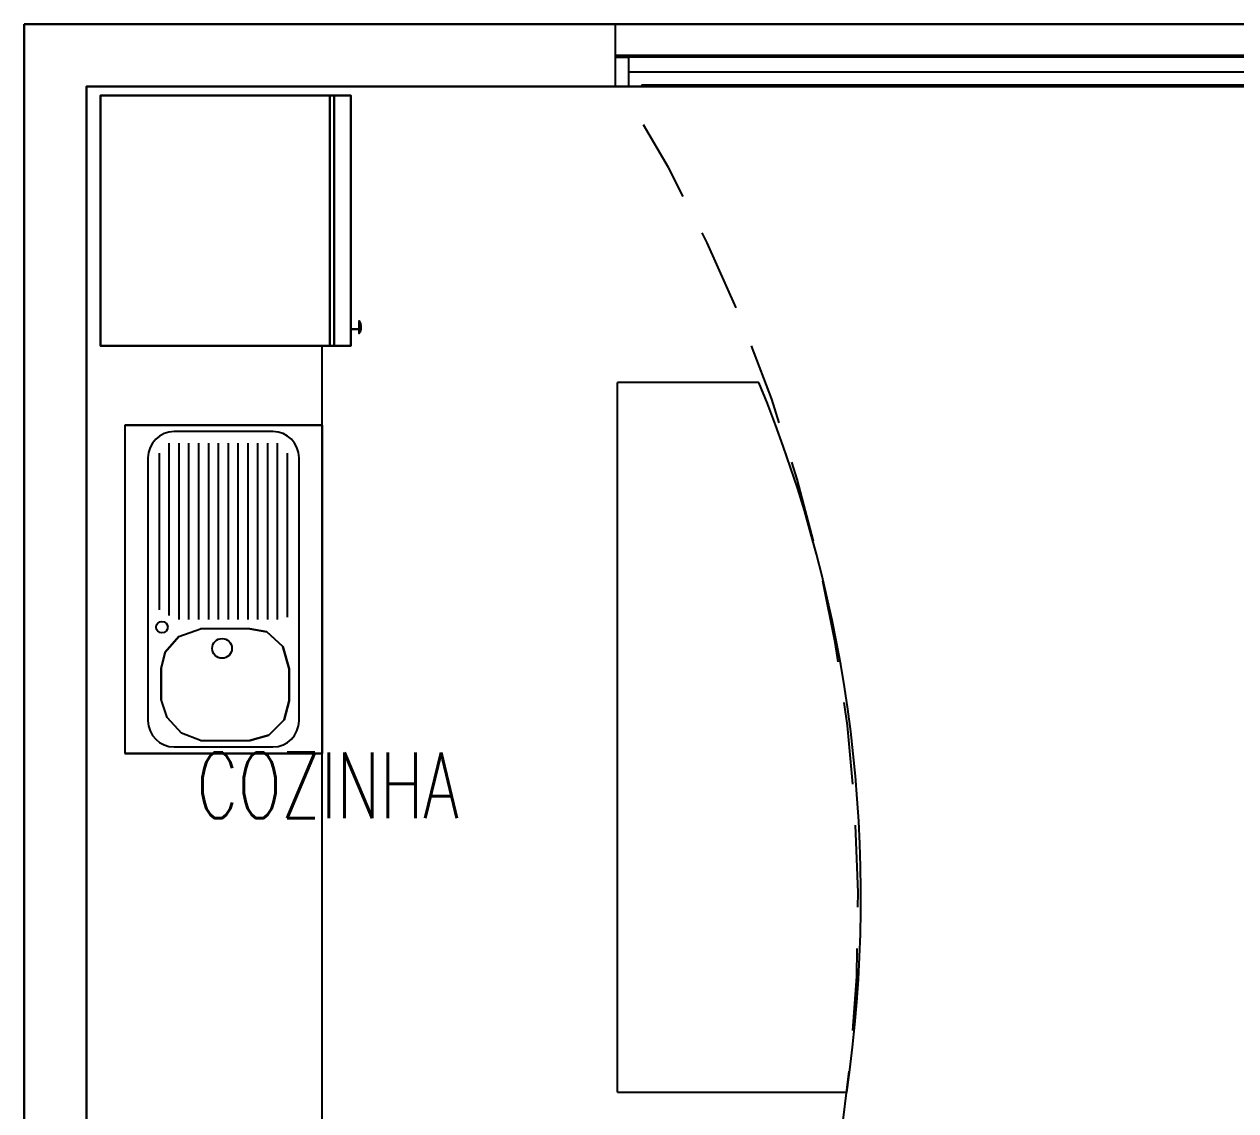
# Model space of a CAD drawing. Extents: x 1.9 to 17.8, y -1.2 to 9.2.
# Drawn here: x 10.438 to 14.126, y 5.883 to 9.19 of the extents above; entities that cross this region are included whole.
import ezdxf

# ---------------------------------------------------------------- set-up
doc = ezdxf.new("R2010")
doc.units = 0
doc.header["$MEASUREMENT"] = 0
doc.linetypes.add('HIDDEN', pattern=[0.375, 0.25, -0.125])
doc.layers.get('0').update_dxf_attribs({"linetype": 'CONTINUOUS'})
for name, color, linetype in [('10-CARP-DETA', 30, 'CONTINUOUS'), ('10-CARP-DETA-3D', 123, 'CONTINUOUS'), ('10-CARP-INSE-BLOQ', 1, 'CONTINUOUS'), ('10-CARP-MARC', 3, 'CONTINUOUS'), ('10-CARP-MARC-3D', 27, 'CONTINUOUS'), ('10-CARP-SLIA', 15, 'CONTINUOUS'), ('10-CARP-VENT', 4, 'CONTINUOUS'), ('10-CARP-VENT-3D', 15, 'CONTINUOUS'), ('10-CARP-VENT-ANRE', 4, 'CONTINUOUS'), ('10-M-B-190', 6, 'CONTINUOUS'), ('10-M-B-190-3D', 33, 'CONTINUOUS'), ('10-SANITARIOS', 251, 'CONTINUOUS'), ('10-SANITARIOS-3D', 251, 'CONTINUOUS')]:
    doc.layers.add(name, color=color, linetype=linetype)
doc.styles.add('COTAS', font='ROMANS.shx', dxfattribs={"width": 0.7})

# ---------------------------------------------------------------- blocks, each defined once
blk = doc.blocks.new('*U2')
at = {"layer": '10-CARP-DETA'}
blk.add_line((0.04, 0.045), (3.36, 0.045), dxfattribs=at)
at = {"layer": '10-CARP-MARC'}
for points in [[(0, 0.09), (0.04, 0.09), (0.04, 0.045), (0.04, 0.045), (0.04, 0.045), (0.04, 0.045), (0.04, 0), (0, 0), (0, 0)], [(3.4, 0.09), (3.36, 0.09), (3.36, 0.045), (3.36, 0.045), (3.36, 0.045), (3.36, 0.045), (3.36, 0), (3.4, 0), (3.4, 0)]]:
    blk.add_lwpolyline(points, dxfattribs=at)
at = {"layer": '10-CARP-VENT'}
for p, q in [((3.36, 0.09), (0.04, 0.09)), ((0.04, 0), (3.36, 0))]:
    blk.add_line(p, q, dxfattribs=at)
at = {"layer": '10-CARP-VENT-ANRE'}
for p, q in [((0, 0.19), (3.4, 0.19)), ((0, 0), (3.4, 0))]:
    blk.add_line(p, q, dxfattribs=at)
at = {"layer": '10-M-B-190'}
for points in [[(0, 0), (0, 0.19)], [(3.4, 0), (3.4, 0.19), (3.41, 0.19)]]:
    blk.add_lwpolyline(points, dxfattribs=at)
blk = doc.blocks.new('EDPLS009')
at = {"color": 0, "linetype": 'ByBlock'}
for p, q in [((0, 0), (0, 0.762)), ((0, 0.762), (0.762, 0.762)), ((0.7112, 0.762), (0.7112, 0)), ((0.762, 0.762), (0.762, 0)), ((0.762, 0), (0, 0))]:
    blk.add_line(p, q, dxfattribs=at)
blk = doc.blocks.new('SA3DS031')
for p, q in [((-0.4, 0, 0.91), (-0.4, -0.6, 0.91)), ((0.6, 0, 0.91), (-0.4, 0, 0.91)), ((0.6, -0.6, 0.91), (0.6, 0, 0.91)), ((0.5, -0.07, 0.911), (-0.3, -0.07, 0.911)), ((-0.2898, -0.1283, 0.91), (-0.2358, -0.11, 0.91)), ((-0.14, -0.11, 0.91), (-0.24, -0.11, 0.91)), ((-0.14, -0.11, 0.91), (-0.0919, -0.1223, 0.91)), ((0.037, -0.1046, 0.911), (0.5145, -0.1046, 0.911)), ((-0.3377, -0.1723, 0.91), (-0.2898, -0.1283, 0.91)), ((-0.0919, -0.1223, 0.91), (-0.044, -0.1643, 0.91)), ((0.0203, -0.1348, 0.911), (0.5446, -0.1348, 0.911)), ((-0.38, -0.15, 0.911), (-0.38, -0.45, 0.911)), ((-0.36, -0.23, 0.91), (-0.3377, -0.1723, 0.91)), ((-0.044, -0.1643, 0.91), (-0.02, -0.23, 0.91)), ((0.0081, -0.1648, 0.911), (0.5446, -0.1648, 0.911)), ((0.58, -0.45, 0.911), (0.58, -0.15, 0.911)), ((0.0081, -0.1948, 0.911), (0.5446, -0.1948, 0.911)), ((-0.36, -0.23, 0.91), (-0.36, -0.38, 0.91)), ((-0.02, -0.38, 0.91), (-0.02, -0.23, 0.91)), ((0.0081, -0.2248, 0.911), (0.5446, -0.2248, 0.911)), ((0.0081, -0.2548, 0.911), (0.5446, -0.2548, 0.911)), ((0.0081, -0.2848, 0.911), (0.5446, -0.2848, 0.911)), ((0.0081, -0.3148, 0.911), (0.5446, -0.3148, 0.911)), ((0.0081, -0.3448, 0.911), (0.5446, -0.3448, 0.911)), ((-0.3437, -0.4383, 0.91), (-0.36, -0.38, 0.91)), ((-0.02, -0.38, 0.91), (-0.03, -0.4323, 0.91)), ((0.0081, -0.3748, 0.911), (0.5446, -0.3748, 0.911)), ((0.0081, -0.4048, 0.911), (0.5446, -0.4048, 0.911)), ((-0.2978, -0.4843, 0.91), (-0.3437, -0.4383, 0.91)), ((-0.03, -0.4323, 0.91), (-0.0739, -0.4803, 0.91)), ((0.0081, -0.4348, 0.911), (0.5446, -0.4348, 0.911)), ((0.0081, -0.4648, 0.911), (0.5446, -0.4648, 0.911)), ((-0.24, -0.5, 0.91), (-0.2978, -0.4843, 0.91)), ((-0.24, -0.5, 0.91), (-0.14, -0.5, 0.91)), ((-0.0739, -0.4803, 0.91), (-0.1419, -0.5, 0.91)), ((0.0156, -0.4948, 0.911), (0.5145, -0.4948, 0.911)), ((-0.3, -0.53, 0.911), (0.5, -0.53, 0.911)), ((-0.4, -0.6, 0.91), (0.6, -0.6, 0.91))]:
    blk.add_line(p, q)
for centre, radius in [((-0.0151, -0.1125, 0.911), 0.0175), ((-0.0799, -0.2955, 0.712), 0.03)]:
    blk.add_circle(centre, radius)
for centre, start, end in [((-0.3, -0.15, 0.911), 90, 180), ((0.5, -0.15, 0.911), 0, 90), ((-0.3, -0.45, 0.911), 180, 270), ((0.5, -0.45, 0.911), 270, 360)]:
    blk.add_arc(centre, 0.08, start, end)
for points, invisible_edges in [([(-0.4, 0, 0.91), (-0.36, -0.23, 0.91), (-0.36, -0.38, 0.91), (-0.4, -0.6, 0.91)], 5), ([(-0.4, 0, 0.91), (-0.2358, -0.11, 0.91), (-0.14, -0.11, 0.91), (0.6, 0, 0.91)], 5), ([(-0.4, 0, 0.91), (-0.2898, -0.1283, 0.91), (-0.2358, -0.11, 0.91)], 9), ([(-0.4, 0, 0.91), (-0.3377, -0.1723, 0.91), (-0.2898, -0.1283, 0.91)], 9), ([(-0.4, 0, 0.91), (-0.36, -0.23, 0.91), (-0.3377, -0.1723, 0.91)], 9), ([(-0.14, -0.11, 0.91), (0.6, 0, 0.91), (-0.0919, -0.1223, 0.91)], 3), ([(-0.0919, -0.1223, 0.91), (-0.044, -0.1643, 0.91), (0.6, 0, 0.91)], 10), ([(-0.044, -0.1643, 0.91), (-0.02, -0.23, 0.91), (0.6, 0, 0.91)], 10), ([(-0.02, -0.23, 0.91), (0.6, 0, 0.91), (0.6, -0.6, 0.91), (-0.02, -0.38, 0.91)], 5), ([(-0.2358, -0.11, 0.71), (-0.14, -0.11, 0.71), (-0.0919, -0.1223, 0.71), (-0.2898, -0.1283, 0.71)], 4), ([(-0.0919, -0.1223, 0.71), (-0.2898, -0.1283, 0.71), (-0.3377, -0.1723, 0.71), (-0.044, -0.1643, 0.71)], 5), ([(-0.3377, -0.1723, 0.71), (-0.044, -0.1643, 0.71), (-0.02, -0.23, 0.71), (-0.36, -0.23, 0.71)], 5), ([(-0.02, -0.23, 0.71), (-0.36, -0.23, 0.71), (-0.36, -0.38, 0.71), (-0.02, -0.38, 0.71)], 5), ([(-0.4, -0.6, 0.91), (-0.36, -0.38, 0.91), (-0.3437, -0.4383, 0.91)], 9), ([(-0.36, -0.38, 0.71), (-0.02, -0.38, 0.71), (-0.03, -0.4323, 0.71), (-0.3437, -0.4383, 0.71)], 5), ([(-0.02, -0.38, 0.91), (0.6, -0.6, 0.91), (-0.03, -0.4323, 0.91)], 3), ([(-0.4, -0.6, 0.91), (-0.3437, -0.4383, 0.91), (-0.2978, -0.4843, 0.91)], 9), ([(-0.03, -0.4323, 0.71), (-0.3437, -0.4383, 0.71), (-0.2978, -0.4843, 0.71), (-0.0739, -0.4803, 0.71)], 5), ([(-0.03, -0.4323, 0.91), (0.6, -0.6, 0.91), (-0.0739, -0.4803, 0.91)], 3), ([(-0.4, -0.6, 0.91), (-0.2978, -0.4843, 0.91), (-0.24, -0.5, 0.91)], 9), ([(-0.14, -0.5, 0.91), (0.6, -0.6, 0.91), (-0.4, -0.6, 0.91), (-0.24, -0.5, 0.91)], 5), ([(-0.2978, -0.4843, 0.71), (-0.0739, -0.4803, 0.71), (-0.1419, -0.5, 0.71), (-0.24, -0.5, 0.71)], 1), ([(-0.0739, -0.4803, 0.91), (0.6, -0.6, 0.91), (-0.1419, -0.5, 0.91)], 3)]:
    blk.add_3dface(points, dxfattribs=dict(invisible_edges=invisible_edges))
blk = doc.blocks.new('ED3DS009')
at = {"color": 8}
for elevation in [1.2192, 0.7112]:
    blk.add_lwpolyline([(0.7874, 0.0381), (0.7874, 0.0762), (0.7914, 0.068), (0.7926, 0.0613), (0.7928, 0.0504), (0.7908, 0.042)], close=True, dxfattribs=dict(at, elevation=elevation))
at = {"color": 0, "linetype": 'ByBlock'}
for points in [[(0.6985, 0.762), (0.6985, 0.762, 1.651), (0, 0.762, 1.651), (0, 0.762)], [(0, 0.762, 1.651), (0, 0, 1.651), (0, 0), (0, 0.762)], [(0.6985, 0.762, 1.651), (0.6985, 0, 1.651), (0, 0, 1.651), (0, 0.762, 1.651)], [(0.6985, 0, 0.0762), (0.6985, 0.762, 0.0762), (0.6985, 0.762), (0.6985, 0)], [(0.762, 0.762, 0.0762), (0.762, 0.762, 1.1938), (0.7112, 0.762, 1.1938), (0.7112, 0.762, 0.0762)], [(0.762, 0.762, 1.2065), (0.762, 0.762, 1.651), (0.7112, 0.762, 1.651), (0.7112, 0.762, 1.2065)], [(0.762, 0.762, 1.651), (0.762, 0, 1.651), (0.7112, 0, 1.651), (0.7112, 0.762, 1.651)], [(0.762, 0, 1.1938), (0.762, 0.762, 1.1938), (0.762, 0.762, 0.0762), (0.762, 0, 0.0762)], [(0.762, 0, 1.651), (0.762, 0.762, 1.651), (0.762, 0.762, 1.2065), (0.762, 0, 1.2065)], [(0.6985, 0), (0.6985, 0, 1.651), (0, 0, 1.651), (0, 0)], [(0.762, 0, 0.0762), (0.762, 0, 1.1938), (0.7112, 0, 1.1938), (0.7112, 0, 0.0762)], [(0.762, 0, 1.2065), (0.762, 0, 1.651), (0.7112, 0, 1.651), (0.7112, 0, 1.2065)]]:
    blk.add_3dface(points, dxfattribs=at)
at = {"color": 9}
for points in [[(0.7112, 0.762, 0.0762), (0.6985, 0.762, 0.0762), (0.6985, 0.762, 1.651), (0.7112, 0.762, 1.651)], [(0.6985, 0, 0.0762), (0.7112, 0, 0.0762), (0.7112, 0.762, 0.0762), (0.6985, 0.762, 0.0762)], [(0.6985, 0.762, 1.651), (0.7112, 0.762, 1.651), (0.7112, 0, 1.651), (0.6985, 0, 1.651)], [(0.762, 0.762, 1.1938), (0.762, 0.762, 1.2065), (0.7112, 0.762, 1.2065), (0.7112, 0.762, 1.1938)], [(0.762, 0, 1.2065), (0.762, 0, 1.1938), (0.762, 0.762, 1.1938), (0.762, 0.762, 1.2065)], [(0.7112, 0, 1.651), (0.6985, 0, 1.651), (0.6985, 0, 0.0762), (0.7112, 0, 0.0762)], [(0.7112, 0, 1.1938), (0.7112, 0, 1.2065), (0.762, 0, 1.2065), (0.762, 0, 1.1938)]]:
    blk.add_3dface(points, dxfattribs=at)
at = {"color": 8}
for points in [[(0.7874, 0.0381, 1.6129), (0.7874, 0.0762, 1.6129), (0.7874, 0.0762, 1.2192), (0.7874, 0.0381, 1.2192)], [(0.7874, 0.0381, 1.1811), (0.7874, 0.0762, 1.1811), (0.7874, 0.0762, 0.7112), (0.7874, 0.0381, 0.7112)], [(0.7874, 0.0508, 1.6129), (0.762, 0.0508, 1.6129), (0.762, 0.0508, 1.2192), (0.7874, 0.0508, 1.2192)], [(0.7874, 0.0508, 1.1811), (0.762, 0.0508, 1.1811), (0.762, 0.0508, 0.7112), (0.7874, 0.0508, 0.7112)]]:
    blk.add_3dface(points, dxfattribs=at)

msp = doc.modelspace()

# ---------------------------------------------------------------- linework, layer by layer
at = {"color": 1, "linetype": 'HIDDEN'}
msp.add_arc((8.2914, 6.4996, 2), 4.6856, 341.6877, 31.9479, dxfattribs=at)
at = {"layer": '10-CARP-DETA-3D'}
msp.add_3dface([(15.5576, 9.005, 0.28), (15.5576, 9.005, 2.32), (12.3176, 9.005, 2.32), (12.3176, 9.005, 0.28)], dxfattribs=at)
at = {"layer": '10-CARP-MARC-3D', "extrusion": (-1.22461e-16, 1, -1.83691e-16), "const_width": 0.04, "elevation": 9.045}
msp.add_lwpolyline([(-15.6176, 0.22), (-15.6176, 2.38), (-12.2576, 2.38), (-12.2576, 0.22)], close=True, dxfattribs=at)
msp.add_lwpolyline([(-15.6176, 0.22), (-15.6176, 2.38), (-12.2576, 2.38), (-12.2576, 0.22)], close=True, dxfattribs=at)
at = {"layer": '10-CARP-VENT-3D', "extrusion": (-1.22461e-16, 1, -1.83691e-16), "elevation": 9.005}
for points, const_width in [([(-15.5976, 0.24), (-15.5976, 2.36), (-12.2776, 2.36), (-12.2776, 0.24)], 0.04), ([(-15.5676, 0.27), (-15.5676, 2.33), (-12.3076, 2.33), (-12.3076, 0.27)], 0.02)]:
    msp.add_lwpolyline(points, close=True, dxfattribs=dict(at, const_width=const_width))
at = {"layer": '10-M-B-190'}
for p, q in [((10.4376, 9.19), (12.2376, 9.19)), ((10.4376, 4.2391), (10.4376, 9.19)), ((10.6276, 5.0391), (10.6276, 9)), ((12.2376, 9), (10.6276, 9))]:
    msp.add_line(p, q, dxfattribs=at)
at = {"layer": '10-M-B-190-3D', "extrusion": (-1.22461e-16, 1, -1.83691e-16), "elevation": 9.095}
msp.add_lwpolyline([(-15.6376, 0.2), (-15.6376, 2.395), (-12.2376, 2.395), (-12.2376, 0.2)], close=True, dxfattribs=at)
msp.add_lwpolyline([(-15.6376, 0.2), (-15.6376, 2.395), (-12.2376, 2.395), (-12.2376, 0.2)], close=True, dxfattribs=at)
at = {"layer": '10-M-B-190-3D'}
for points, invisible_edges in [([(10.4376, 4.2391), (10.4376, 9.19), (10.4376, 9.19, 2.8), (10.4376, 4.2391, 2.8)], 8), ([(10.4376, 9.19), (12.2376, 9.19), (12.2376, 9.19, 2.8), (10.4376, 9.19, 2.8)], 2), ([(12.2376, 9.19), (15.6376, 9.19), (15.6376, 9.19, 0.2), (12.2376, 9.19, 0.2)], 10), ([(12.2376, 9.19, 2.395), (15.6376, 9.19, 2.395), (15.6376, 9.19, 2.8), (12.2376, 9.19, 2.8)], 11), ([(12.2376, 9), (10.6276, 9), (10.6276, 9, 2.8), (12.2376, 9, 2.8)], 8), ([(12.2376, 9), (15.6376, 9), (15.6376, 9, 0.2), (12.2376, 9, 0.2)], 10), ([(12.2376, 9, 2.395), (15.6376, 9, 2.395), (15.6376, 9, 2.8), (12.2376, 9, 2.8)], 11)]:
    msp.add_3dface(points, dxfattribs=dict(at, invisible_edges=invisible_edges))
msp.add_3dface([(10.6276, 5.0391), (10.6276, 9), (10.6276, 9, 2.8), (10.6276, 5.0391, 2.8)], dxfattribs=at)
at = {"layer": '10-SANITARIOS'}
for p, q in [((11.3444, 5.8011), (11.3443, 8.2107)), ((12.2441, 5.9391), (12.2441, 8.1)), ((12.6743, 8.1), (12.2441, 8.1)), ((12.2441, 5.9391), (12.9421, 5.9391))]:
    msp.add_line(p, q, dxfattribs=at)
msp.add_arc((8.8744, 6.5319), 4.1108, 351.708, 22.424, dxfattribs=at)

# ---------------------------------------------------------------- block references
at = {"layer": '10-CARP-INSE-BLOQ'}
msp.add_blockref('*U2', (12.2376, 9), dxfattribs=at)
at = {"layer": '10-SANITARIOS'}
msp.add_blockref('EDPLS009', (10.6697, 8.2107), dxfattribs=at)
at = {"layer": '10-SANITARIOS-3D'}
msp.add_blockref('ED3DS009', (10.6697, 8.2107), dxfattribs=at)
at = {"layer": '10-SANITARIOS-3D', "rotation": 90}
msp.add_blockref('SA3DS031', (10.7444, 7.3702), dxfattribs=at)

# ---------------------------------------------------------------- texts
at = {"layer": '10-CARP-SLIA', "color": 0, "linetype": 'Continuous', "style": 'COTAS', "width": 0.7}
msp.add_text('COZINHA', height=0.2, dxfattribs=at).set_placement((10.9626, 6.7737))

doc.saveas('drawing.dxf')
